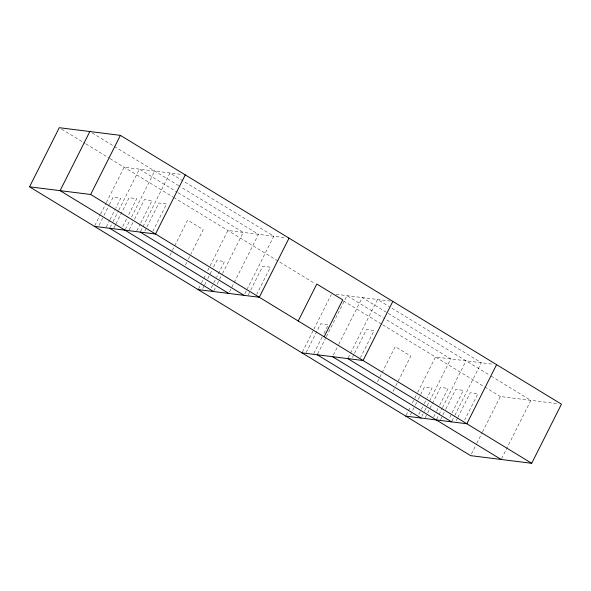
<?xml version="1.0" encoding="UTF-8"?>
<svg xmlns="http://www.w3.org/2000/svg" width="591" height="591" viewBox="0 0 591 591"><rect width="100%" height="100%" fill="white"/><g stroke="black" fill="none" stroke-linecap="round" stroke-linejoin="round"><path stroke-width="0.44" stroke-dasharray="2.96 2.22" d="M94.826 225.533L100.189 214.858M100.603 214.038L105.974 203.363M106.387 202.543L124.147 167.231L182.56 174.552M99.059 225.193L103.602 216.158M104.009 215.338L108.966 205.483M109.379 204.663L113.095 197.268L120.734 198.229L115.784 208.084M106.284 226.966L109.586 220.399M110 219.579L115.371 208.904M110.103 227.446L112.578 222.519M112.992 221.699L118.363 211.024M118.776 210.204L139.424 169.144L177.16 192.149M113.923 227.934L115.563 224.661M115.976 223.849L129.119 197.712L136.757 198.665L128.129 215.818M122.788 226.434L127.722 216.638M125.381 229.36L129.924 220.332M131.571 217.045L154.702 171.058M129.2 229.847L132.894 222.497M134.541 219.224L144.396 199.625L152.035 200.578L140.532 223.45M136.839 230.8L140.126 224.27M140.658 231.273L169.979 172.978L273.759 236.23L247.326 288.777M144.891 230.933L146.546 227.646M146.952 226.826L158.935 203.016L166.573 203.969L152.943 231.074M169.898 255.423L171.966 251.315M172.373 250.495L187.657 220.111L203.223 229.604L190.834 254.233M185.463 264.908L186.704 262.448M188.359 259.161L190.42 255.061M198.598 288.785L201.08 283.857M201.494 283.037L206.037 274.002M207.685 270.722L209.753 266.615M210.167 265.795L227.927 230.483L285.438 237.693M202.831 288.445L204.072 285.978M204.486 285.158L206.141 281.87M207.788 278.59L211.918 270.375M213.573 267.095L216.875 260.52L224.514 261.481L216.668 277.083M211.297 287.758L213.366 283.65M213.779 282.83L216.254 277.903M213.876 290.698L215.53 287.418M217.185 284.131L219.246 280.023M219.66 279.203L222.142 274.276M222.548 273.456L243.204 232.396L177.95 192.629M229.567 291.791L258.481 234.309L180.647 186.874M244.851 293.705L246.912 289.605M248.257 295.005L250.318 290.905M250.732 290.078L262.707 266.268L270.346 267.221L256.723 294.325M302.378 352.037L313.525 329.867M313.939 329.047L331.285 294.554M306.197 352.517L320.654 323.779L328.293 324.732L323.336 334.587M313.836 353.47L322.922 335.407M317.655 353.95L325.914 337.527M326.328 336.707L346.976 295.648L383.145 317.692M333.346 355.043L338.303 345.188M338.717 344.368L362.253 297.569L489.474 375.108M348.21 357.777L377.531 299.482L389.329 306.67M352.443 357.437L354.098 354.157M354.511 353.329L366.486 329.519L374.125 330.48L360.495 357.577M377.45 381.926L395.209 346.614L410.775 356.107L395.497 386.484M393.015 391.412L395.083 387.312M406.157 415.288L410.701 406.253M412.348 402.973L414.417 398.866M414.83 398.046L417.305 393.118M417.719 392.298L435.478 356.986L493.891 364.307M410.39 414.948L414.934 405.914M415.34 405.094L417.822 400.166M418.236 399.346L420.297 395.239M420.711 394.419L424.427 387.031L432.065 387.984L427.116 397.839M418.849 414.261L420.918 410.154M421.331 409.334L423.806 404.407M424.22 403.587L426.702 398.659M421.848 416.382L424.323 411.454M424.737 410.634L426.805 406.527M427.212 405.707L450.756 358.9L383.928 318.172M425.247 417.689L427.308 413.604M427.714 412.784L440.45 387.467L448.089 388.42L439.46 405.574M433.713 417.01L436.173 412.112M436.586 411.292L439.054 406.394M436.712 419.115L442.083 408.44M442.489 407.62L466.033 360.82M440.531 419.603L445.459 409.799M445.873 408.979L455.727 389.38L463.366 390.333L448.99 418.923M451.989 421.028L454.464 416.108M454.878 415.281L481.31 362.734L390.112 307.143M456.222 420.689L457.464 418.229M457.87 417.409L470.266 392.771L477.905 393.732L464.689 420.002M471.426 453.999L476.383 444.144M476.797 443.324L482.167 432.649M482.581 431.829L500.341 396.517L558.754 403.838M501.574 458.653L530.895 400.351L490.257 375.58M336.19 294.296L390.119 301.055M92.189 132.96L179.863 186.394M61.627 129.126L85.074 143.421M85.858 143.894L109.298 158.181M110.081 158.661L172.89 196.943M173.673 197.424L315.188 283.673M343.497 300.922L382.015 324.407M382.805 324.88L483.926 386.521M484.709 386.994L500.341 396.517"/><path stroke-width="0.89" d="M29.55 186.822L59.285 127.7L120.394 135.361L561.45 404.178L531.715 463.3L470.606 455.639L29.55 186.822L90.659 194.483L531.715 463.3M89.839 131.527L60.105 190.649L228.747 293.431M90.659 194.483L120.394 135.361M185.256 174.892L155.522 234.014L94.412 226.353M289.036 238.143L259.301 297.266L198.184 289.605M298.219 320.987L316.798 284.035L342.743 299.844L324.163 336.796M392.816 301.395L363.073 360.517L301.964 352.857M496.588 364.647L466.853 423.769L405.744 416.108M140.244 232.1L244.024 295.352M347.796 358.604L451.576 421.856M332.519 356.691L501.161 459.473M109.69 228.266L213.469 291.518M317.241 354.77L421.021 418.022"/></g></svg>
